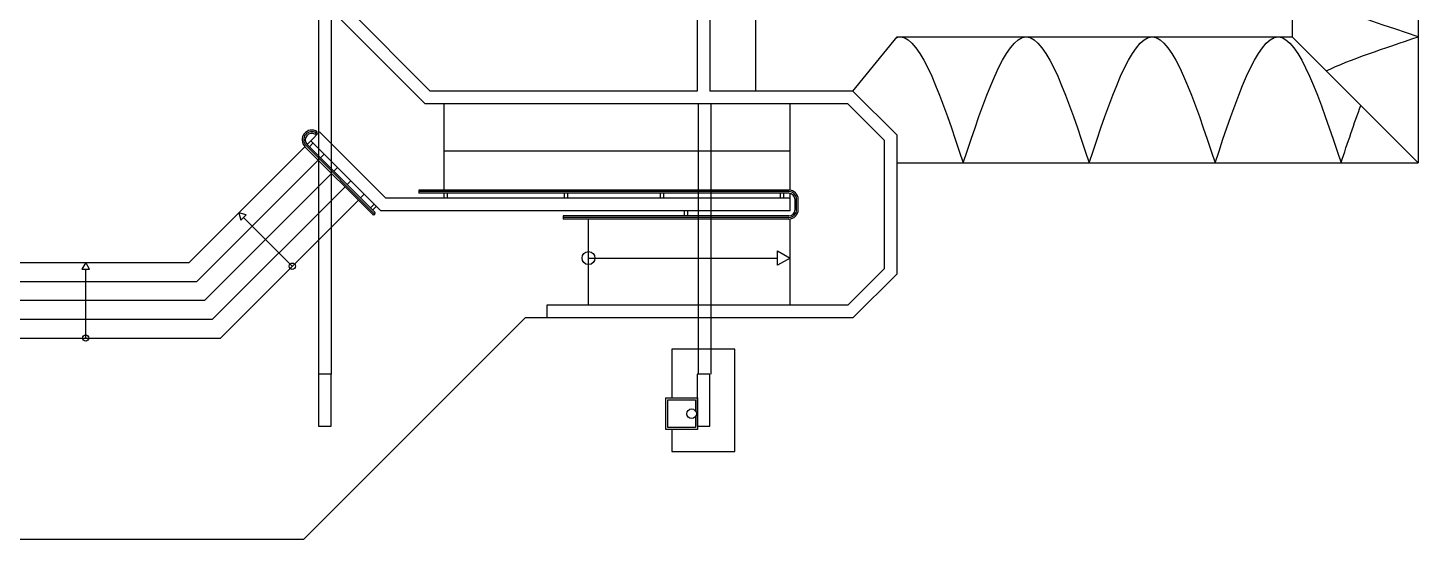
# Model space of a CAD drawing. Extents: x -1592 to 8, y 0 to 418.
# Drawn here: x -1151.67 to -1129.59, y 360.12 to 368.24 of the extents above; entities that cross this region are included whole.
import ezdxf

# ---------------------------------------------------------------- set-up
doc = ezdxf.new("R2010")
doc.units = 0
doc.header["$LTSCALE"] = 0.5
doc.header["$MEASUREMENT"] = 0
doc.layers.add('edificio', color=1, linetype='CONTINUOUS')

msp = doc.modelspace()

# ---------------------------------------------------------------- linework, layer by layer
at = {"layer": 'edificio'}
for p, q in [((-1129.589, 393.232), (-1129.589, 366.099)), ((-1131.589, 391.232), (-1131.589, 368.099)), ((-1147.05, 368.536), (-1147.05, 362.74)), ((-1146.86, 368.536), (-1145.36, 367.036)), ((-1146.85, 368.536), (-1146.85, 362.74)), ((-1146.577, 368.536), (-1145.277, 367.236)), ((-1141.039, 368.536), (-1141.039, 367.236)), ((-1140.839, 368.536), (-1140.839, 367.236)), ((-1138.564, 367.236), (-1137.864, 368.099)), ((-1137.864, 368.099), (-1131.589, 368.099)), ((-1141.039, 367.236), (-1145.277, 367.236)), ((-1138.564, 367.236), (-1140.839, 367.236)), ((-1138.564, 367.236), (-1137.864, 366.536)), ((-1138.647, 367.036), (-1145.36, 367.036)), ((-1145.06, 367.036), (-1145.06, 365.666)), ((-1141.024, 367.036), (-1141.024, 362.74)), ((-1140.824, 367.036), (-1140.824, 362.74)), ((-1139.564, 365.665), (-1139.564, 367.036)), ((-1138.647, 367.036), (-1138.064, 366.453)), ((-1147.034, 366.589), (-1147.175, 366.447)), ((-1147.034, 366.589), (-1145.981, 365.536)), ((-1137.864, 364.336), (-1137.864, 366.536)), ((-1149.106, 364.516), (-1147.267, 366.355)), ((-1147.175, 366.447), (-1146.064, 365.336)), ((-1139.564, 366.286), (-1145.06, 366.286)), ((-1138.064, 364.419), (-1138.064, 366.453)), ((-1148.982, 364.216), (-1147.055, 366.143)), ((-1147.019, 366.178), (-1146.963, 366.235)), ((-1137.864, 366.099), (-1129.589, 366.099)), ((-1148.858, 363.916), (-1146.843, 365.931)), ((-1146.807, 365.966), (-1146.751, 366.023)), ((-1148.733, 363.616), (-1146.63, 365.719)), ((-1146.595, 365.754), (-1146.539, 365.811)), ((-1139.564, 365.536), (-1139.564, 365.614)), ((-1148.609, 363.316), (-1146.418, 365.507)), ((-1146.383, 365.542), (-1146.326, 365.599)), ((-1139.564, 365.536), (-1145.981, 365.536)), ((-1139.564, 365.336), (-1139.564, 365.536)), ((-1147.468, 364.457), (-1148.242, 365.232)), ((-1139.564, 365.336), (-1146.064, 365.336)), ((-1142.764, 363.836), (-1142.764, 365.206)), ((-1139.564, 363.836), (-1139.564, 365.208)), ((-1152.755, 364.516), (-1149.106, 364.516)), ((-1142.764, 364.586), (-1139.764, 364.586)), ((-1150.747, 363.316), (-1150.747, 364.411)), ((-1138.647, 363.836), (-1138.064, 364.419)), ((-1138.564, 363.636), (-1137.864, 364.336)), ((-1152.755, 364.216), (-1148.982, 364.216)), ((-1152.755, 363.916), (-1148.858, 363.916)), ((-1147.286, 360.122), (-1143.771, 363.636)), ((-1143.418, 363.636), (-1143.771, 363.636)), ((-1138.647, 363.836), (-1143.423, 363.836)), ((-1143.423, 363.836), (-1143.423, 363.636)), ((-1138.564, 363.636), (-1143.423, 363.636)), ((-1152.755, 363.616), (-1148.733, 363.616)), ((-1152.755, 363.316), (-1148.609, 363.316)), ((-1152.885, 360.122), (-1147.286, 360.122))]:
    msp.add_line(p, q, dxfattribs=at)
at = {"layer": 'edificio', "color": 1}
msp.add_line((-1140.114, 370.861), (-1140.114, 367.236), dxfattribs=at)
at = {"layer": 'edificio', "color": 6}
for p, q in [((-1131.589, 368.099), (-1129.589, 366.099)), ((-1147.101, 366.55), (-1147.074, 366.592)), ((-1147.267, 366.355), (-1146.191, 365.28)), ((-1147.249, 366.373), (-1146.156, 365.28)), ((-1147.232, 366.391), (-1147.175, 366.447)), ((-1147.232, 366.391), (-1146.156, 365.315)), ((-1147.196, 366.355), (-1147.14, 366.412)), ((-1145.46, 365.666), (-1145.46, 365.616)), ((-1139.584, 365.666), (-1145.46, 365.666)), ((-1139.584, 365.641), (-1145.46, 365.641)), ((-1139.584, 365.616), (-1145.46, 365.616)), ((-1145.06, 365.616), (-1145.06, 365.536)), ((-1145.01, 365.616), (-1145.01, 365.536)), ((-1143.149, 365.616), (-1143.149, 365.536)), ((-1143.099, 365.616), (-1143.099, 365.536)), ((-1141.624, 365.616), (-1141.624, 365.536)), ((-1141.624, 365.616), (-1141.624, 365.536)), ((-1141.574, 365.616), (-1141.574, 365.536)), ((-1139.714, 365.536), (-1139.714, 365.614)), ((-1139.664, 365.536), (-1139.664, 365.614)), ((-1146.227, 365.386), (-1146.17, 365.442)), ((-1146.191, 365.35), (-1146.135, 365.407)), ((-1139.484, 365.356), (-1139.484, 365.516)), ((-1139.459, 365.356), (-1139.459, 365.516)), ((-1139.434, 365.356), (-1139.434, 365.516)), ((-1143.164, 365.256), (-1143.164, 365.206)), ((-1139.584, 365.256), (-1143.164, 365.256)), ((-1139.584, 365.231), (-1143.164, 365.231)), ((-1139.584, 365.206), (-1143.164, 365.206)), ((-1141.239, 365.256), (-1141.239, 365.336)), ((-1141.239, 365.256), (-1141.239, 365.336)), ((-1141.189, 365.256), (-1141.189, 365.336))]:
    msp.add_line(p, q, dxfattribs=at)
at = {"layer": 'edificio'}
for points in [[(-1148.316, 365.306), (-1148.285, 365.189), (-1148.199, 365.274)], [(-1150.747, 364.516), (-1150.808, 364.411), (-1150.686, 364.411)], [(-1139.564, 364.586), (-1139.764, 364.471), (-1139.764, 364.701)], [(-1147.05, 361.915), (-1146.85, 361.915), (-1146.85, 362.74), (-1147.05, 362.74)], [(-1141.039, 361.915), (-1140.839, 361.915), (-1140.839, 362.74), (-1141.039, 362.74)]]:
    msp.add_lwpolyline(points, close=True, dxfattribs=at)
msp.add_lwpolyline([(-1141.439, 361.865), (-1141.439, 361.515), (-1140.439, 361.515), (-1140.439, 363.14), (-1141.439, 363.14), (-1141.439, 362.365)], dxfattribs=at)
at = {"layer": 'edificio', "color": 6}
msp.add_lwpolyline([(-1141.035, 362.365), (-1141.035, 361.865), (-1141.535, 361.865), (-1141.535, 362.365)], close=True, dxfattribs=at)
msp.add_lwpolyline([(-1141.065, 362.071), (-1141.065, 361.895), (-1141.505, 361.895), (-1141.505, 362.335), (-1141.065, 362.335), (-1141.065, 362.158)], dxfattribs=at)
at = {"layer": 'edificio'}
for centre, radius in [((-1142.764, 364.586), 0.103), ((-1147.468, 364.457), 0.05), ((-1150.747, 363.316), 0.05), ((-1141.126, 362.115), 0.075)]:
    msp.add_circle(centre, radius, dxfattribs=at)
at = {"layer": 'edificio', "color": 6}
for centre, radius, start, end in [((-1147.158, 366.464), 0.154, 56.6621, 225), ((-1147.158, 366.464), 0.129, 56.6621, 225), ((-1147.158, 366.464), 0.104, 56.6621, 225), ((-1139.584, 365.516), 0.15, 0, 90), ((-1139.584, 365.516), 0.125, 0, 90), ((-1139.584, 365.516), 0.1, 0, 90), ((-1146.174, 365.297), 0.025, 225, 45), ((-1139.584, 365.356), 0.125, 270, 0), ((-1139.584, 365.356), 0.15, 270, 0), ((-1139.584, 365.356), 0.1, 270, 0)]:
    msp.add_arc(centre, radius, start, end, dxfattribs=at)
for points in [[(-1129.589, 368.099), (-1131.589, 369.099), (-1129.589, 370.099)], [(-1136.814, 366.099), (-1135.814, 368.099), (-1134.814, 366.099)], [(-1134.814, 366.099), (-1133.814, 368.099), (-1132.814, 366.099)], [(-1132.814, 366.099), (-1131.814, 368.099), (-1130.814, 366.099)]]:
    msp.add_spline(points, degree=3, dxfattribs=at)
msp.add_open_spline([(-1137.864, 368.091), (-1137.848, 368.096), (-1137.498, 368.149), (-1137.148, 367.099), (-1136.814, 366.099)], degree=3, knots=[2.124265, 2.124265, 2.124265, 2.124265, 2.236068, 4.472136, 4.472136, 4.472136, 4.472136], dxfattribs=at)
for points in [[(-1131.05, 367.56), (-1130.668, 367.739), (-1130.128, 367.919), (-1129.589, 368.099)], [(-1130.814, 366.099), (-1130.71, 366.413), (-1130.605, 366.727), (-1130.5, 367.01)]]:
    msp.add_open_spline(points, degree=3, dxfattribs=at)

doc.saveas('drawing.dxf')
